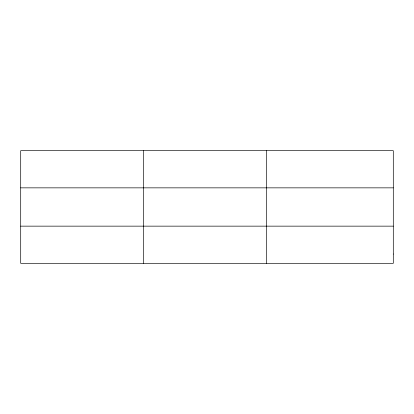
<?xml version="1.0" encoding="UTF-8"?>
<svg xmlns="http://www.w3.org/2000/svg" width="414" height="414" viewBox="0 0 414 414"><rect width="100%" height="100%" fill="white"/><g stroke="black" fill="none" stroke-linecap="round" stroke-linejoin="round"><path stroke-width="0.62" d="M143.658 150.68L143.658 263.32M266.616 150.68L266.616 263.32M20.7 187.852L393.3 187.852M20.7 226.147L393.3 226.147M393.3 254.03L393.3 263.32L20.7 263.32L20.7 150.68L393.3 150.68L393.3 254.03"/></g></svg>
